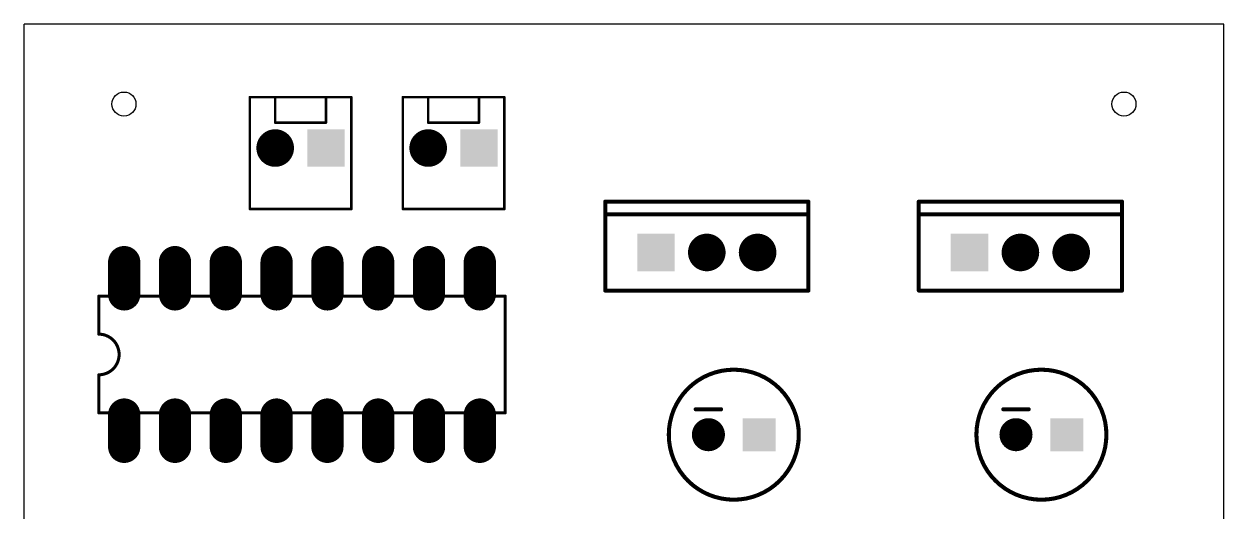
# Model space of a CAD drawing. Extents: x 0 to 61.3, y -0.5 to 69.
# Drawn here: x 0 to 60, y 44.6 to 69 of the extents above; entities that cross this region are included whole.
import ezdxf

# ---------------------------------------------------------------- set-up
doc = ezdxf.new("R2010")
doc.units = 0
for name, color, linetype in [('17', 82, 'CONTINUOUS'), ('20', 7, 'CONTINUOUS'), ('21', 253, 'CONTINUOUS')]:
    doc.layers.add(name, color=color, linetype=linetype)

# ---------------------------------------------------------------- blocks, each defined once
blk = doc.blocks.new('ROUNDP')
at = {"const_width": 0.5}
blk.add_lwpolyline([(0, -0.25, 1), (0, 0.25, 1), (0, -0.25)], format="xyb", dxfattribs=at)
blk = doc.blocks.new('SQUAREP')
blk.add_solid([(-0.5, -0.5), (0.5, -0.5), (-0.5, 0.5), (0.5, 0.5)])
blk = doc.blocks.new('LONGP100')
at = {"const_width": 1}
blk.add_lwpolyline([(-0.5, 0), (0.5, 0)], dxfattribs=at)
at = {"const_width": 0.5}
for points in [[(-0.5, 0.25, 1), (-0.5, -0.25)], [(0.5, -0.25, 1), (0.5, 0.25)]]:
    blk.add_lwpolyline(points, format="xyb", dxfattribs=at)

msp = doc.modelspace()

# ---------------------------------------------------------------- linework, layer by layer
at = {"layer": '20'}
for p, q in [((60, 69), (0, 69)), ((0, 69), (0, 0)), ((60, 0), (60, 69))]:
    msp.add_line(p, q, dxfattribs=at)
for centre in [(5, 65), (55, 65)]:
    msp.add_circle(centre, 0.6, dxfattribs=at)
at = {"layer": '21'}
for points, const_width in [([(11.29, 59.752), (11.29, 65.34)], 0.127), ([(11.29, 65.34), (12.56, 65.34)], 0.127), ([(12.56, 65.34), (15.1, 65.34)], 0.127), ([(12.56, 64.07), (12.56, 65.34)], 0.127), ([(15.1, 65.34), (16.37, 65.34)], 0.127), ([(15.1, 65.34), (15.1, 64.07)], 0.127), ([(16.37, 59.752), (16.37, 65.34)], 0.127), ([(18.94, 59.752), (18.94, 65.34)], 0.127), ([(18.94, 65.34), (20.21, 65.34)], 0.127), ([(20.21, 65.34), (22.75, 65.34)], 0.127), ([(20.21, 64.07), (20.21, 65.34)], 0.127), ([(22.75, 65.34), (24.02, 65.34)], 0.127), ([(22.75, 65.34), (22.75, 64.07)], 0.127), ([(24.02, 59.752), (24.02, 65.34)], 0.127), ([(15.1, 64.07), (12.56, 64.07)], 0.127), ([(22.75, 64.07), (20.21, 64.07)], 0.127), ([(29.06, 59.485), (29.06, 60.12)], 0.2032), ([(29.06, 60.12), (39.22, 60.12)], 0.2032), ([(39.22, 60.12), (39.22, 59.485)], 0.2032), ([(44.74, 59.485), (44.74, 60.12)], 0.2032), ([(44.74, 60.12), (54.9, 60.12)], 0.2032), ([(54.9, 60.12), (54.9, 59.485)], 0.2032), ([(11.29, 59.752), (16.37, 59.752)], 0.127), ([(18.94, 59.752), (24.02, 59.752)], 0.127), ([(29.06, 55.675), (29.06, 59.485)], 0.2032), ([(39.22, 59.485), (29.06, 59.485)], 0.2032), ([(39.22, 59.485), (39.22, 55.675)], 0.2032), ([(44.74, 55.675), (44.74, 59.485)], 0.2032), ([(54.9, 59.485), (44.74, 59.485)], 0.2032), ([(54.9, 59.485), (54.9, 55.675)], 0.2032), ([(24.06, 55.401), (3.74, 55.401)], 0.1524), ([(3.74, 55.401), (3.74, 53.496)], 0.1524), ([(24.06, 55.401), (24.06, 49.559)], 0.1524), ([(39.22, 55.675), (29.06, 55.675)], 0.2032), ([(54.9, 55.675), (44.74, 55.675)], 0.2032), ([(3.74, 49.559), (3.74, 51.464)], 0.1524), ([(34.855, 49.74), (33.585, 49.74)], 0.2032), ([(50.235, 49.74), (48.965, 49.74)], 0.2032), ([(3.74, 49.559), (24.06, 49.559)], 0.1524)]:
    msp.add_lwpolyline(points, dxfattribs=dict(at, const_width=const_width))
for points, const_width in [([(11.29, 65.3718, 1), (11.29, 65.3083)], 0.0635), ([(11.3218, 65.34, 1), (11.2583, 65.34)], 0.0635), ([(12.5918, 65.34, 1), (12.5282, 65.34)], 0.0635), ([(12.56, 65.3718, 1), (12.56, 65.3083)], 0.0635), ([(12.56, 65.3083, 1), (12.56, 65.3718)], 0.0635), ([(15.1, 65.3718, 1), (15.1, 65.3083)], 0.0635), ([(15.1318, 65.34, 1), (15.0683, 65.34)], 0.0635), ([(15.1, 65.3083, 1), (15.1, 65.3718)], 0.0635), ([(16.4017, 65.34, 1), (16.3383, 65.34)], 0.0635), ([(16.37, 65.3083, 1), (16.37, 65.3718)], 0.0635), ([(18.9718, 65.34, 1), (18.9083, 65.34)], 0.0635), ([(18.94, 65.3718, 1), (18.94, 65.3083)], 0.0635), ([(20.21, 65.3718, 1), (20.21, 65.3083)], 0.0635), ([(20.2417, 65.34, 1), (20.1783, 65.34)], 0.0635), ([(20.21, 65.3083, 1), (20.21, 65.3718)], 0.0635), ([(22.75, 65.3718, 1), (22.75, 65.3083)], 0.0635), ([(22.7817, 65.34, 1), (22.7183, 65.34)], 0.0635), ([(22.75, 65.3083, 1), (22.75, 65.3718)], 0.0635), ([(24.0517, 65.34, 1), (23.9883, 65.34)], 0.0635), ([(24.02, 65.3083, 1), (24.02, 65.3718)], 0.0635), ([(12.5282, 64.07, 1), (12.5918, 64.07)], 0.0635), ([(12.56, 64.1018, 1), (12.56, 64.0383)], 0.0635), ([(15.0683, 64.07, 1), (15.1318, 64.07)], 0.0635), ([(15.1, 64.0383, 1), (15.1, 64.1018)], 0.0635), ([(20.21, 64.1018, 1), (20.21, 64.0383)], 0.0635), ([(20.1783, 64.07, 1), (20.2417, 64.07)], 0.0635), ([(22.7183, 64.07, 1), (22.7817, 64.07)], 0.0635), ([(22.75, 64.0383, 1), (22.75, 64.1018)], 0.0635), ([(29.1108, 60.12, 1), (29.0092, 60.12)], 0.1016), ([(29.06, 60.1708, 1), (29.06, 60.0692)], 0.1016), ([(39.2708, 60.12, 1), (39.1692, 60.12)], 0.1016), ([(39.22, 60.0692, 1), (39.22, 60.1708)], 0.1016), ([(44.7908, 60.12, 1), (44.6892, 60.12)], 0.1016), ([(44.74, 60.1708, 1), (44.74, 60.0692)], 0.1016), ([(54.9508, 60.12, 1), (54.8492, 60.12)], 0.1016), ([(54.9, 60.0692, 1), (54.9, 60.1708)], 0.1016), ([(11.29, 59.7838, 1), (11.29, 59.7203)], 0.0635), ([(11.2583, 59.752, 1), (11.3218, 59.752)], 0.0635), ([(16.3383, 59.752, 1), (16.4017, 59.752)], 0.0635), ([(16.37, 59.7203, 1), (16.37, 59.7838)], 0.0635), ([(18.94, 59.7838, 1), (18.94, 59.7203)], 0.0635), ([(18.9083, 59.752, 1), (18.9718, 59.752)], 0.0635), ([(23.9883, 59.752, 1), (24.0517, 59.752)], 0.0635), ([(24.02, 59.7203, 1), (24.02, 59.7838)], 0.0635), ([(29.1108, 59.485, 1), (29.0092, 59.485)], 0.1016), ([(29.06, 59.5358, 1), (29.06, 59.4342)], 0.1016), ([(29.0092, 59.485, 1), (29.1108, 59.485)], 0.1016), ([(39.2708, 59.485, 1), (39.1692, 59.485)], 0.1016), ([(39.1692, 59.485, 1), (39.2708, 59.485)], 0.1016), ([(39.22, 59.4342, 1), (39.22, 59.5358)], 0.1016), ([(44.7908, 59.485, 1), (44.6892, 59.485)], 0.1016), ([(44.74, 59.5358, 1), (44.74, 59.4342)], 0.1016), ([(44.6892, 59.485, 1), (44.7908, 59.485)], 0.1016), ([(54.9508, 59.485, 1), (54.8492, 59.485)], 0.1016), ([(54.8492, 59.485, 1), (54.9508, 59.485)], 0.1016), ([(54.9, 59.4342, 1), (54.9, 59.5358)], 0.1016), ([(3.74, 55.4391, 1), (3.74, 55.3629)], 0.0762), ([(3.7781, 55.401, 1), (3.7019, 55.401)], 0.0762), ([(24.0981, 55.401, 1), (24.0219, 55.401)], 0.0762), ([(24.06, 55.3629, 1), (24.06, 55.4391)], 0.0762), ([(29.06, 55.7258, 1), (29.06, 55.6242)], 0.1016), ([(29.0092, 55.675, 1), (29.1108, 55.675)], 0.1016), ([(39.1692, 55.675, 1), (39.2708, 55.675)], 0.1016), ([(39.22, 55.6242, 1), (39.22, 55.7258)], 0.1016), ([(44.74, 55.7258, 1), (44.74, 55.6242)], 0.1016), ([(44.6892, 55.675, 1), (44.7908, 55.675)], 0.1016), ([(54.8492, 55.675, 1), (54.9508, 55.675)], 0.1016), ([(54.9, 55.6242, 1), (54.9, 55.7258)], 0.1016), ([(3.74, 51.464, 1), (3.74, 53.496)], 0.1524), ([(3.74, 53.5341, 1), (3.74, 53.4579)], 0.0762), ([(3.7019, 53.496, 1), (3.7781, 53.496)], 0.0762), ([(35.49, 45.22, 1), (35.49, 51.72, 1), (35.49, 45.22)], 0.2032), ([(50.87, 45.22, 1), (50.87, 51.72, 1), (50.87, 45.22)], 0.2032), ([(3.7781, 51.464, 1), (3.7019, 51.464)], 0.0762), ([(3.74, 51.5021, 1), (3.74, 51.4259)], 0.0762), ([(33.585, 49.7908, 1), (33.585, 49.6892)], 0.1016), ([(34.855, 49.6892, 1), (34.855, 49.7908)], 0.1016), ([(48.965, 49.7908, 1), (48.965, 49.6892)], 0.1016), ([(50.235, 49.6892, 1), (50.235, 49.7908)], 0.1016), ([(3.74, 49.5971, 1), (3.74, 49.5209)], 0.0762), ([(3.7019, 49.559, 1), (3.7781, 49.559)], 0.0762), ([(24.0219, 49.559, 1), (24.0981, 49.559)], 0.0762), ([(24.06, 49.5209, 1), (24.06, 49.5971)], 0.0762)]:
    msp.add_lwpolyline(points, format="xyb", dxfattribs=dict(at, const_width=const_width))

# ---------------------------------------------------------------- block references
at = {"layer": '17'}
for name, p, xscale, yscale, rotation in [('ROUNDP', (12.56, 62.8), 1.8796, 1.8796, 180), ('ROUNDP', (12.56, 62.8), 1.8796, 1.8796, 180), ('SQUAREP', (15.1, 62.8), 1.8796, 1.8796, 180), ('SQUAREP', (15.1, 62.8), 1.8796, 1.8796, 180), ('ROUNDP', (20.21, 62.8), 1.8796, 1.8796, 180), ('ROUNDP', (20.21, 62.8), 1.8796, 1.8796, 180), ('SQUAREP', (22.75, 62.8), 1.8796, 1.8796, 180), ('SQUAREP', (22.75, 62.8), 1.8796, 1.8796, 180), ('LONGP100', (5.01, 56.29), 1.6128, 1.6128, 90), ('LONGP100', (5.01, 56.29), 1.6128, 1.6128, 90), ('LONGP100', (7.55, 56.29), 1.6128, 1.6128, 90), ('LONGP100', (7.55, 56.29), 1.6128, 1.6128, 90), ('LONGP100', (10.09, 56.29), 1.6128, 1.6128, 90), ('LONGP100', (10.09, 56.29), 1.6128, 1.6128, 90), ('LONGP100', (12.63, 56.29), 1.6128, 1.6128, 90), ('LONGP100', (12.63, 56.29), 1.6128, 1.6128, 90), ('LONGP100', (15.17, 56.29), 1.6128, 1.6128, 90), ('LONGP100', (15.17, 56.29), 1.6128, 1.6128, 90), ('LONGP100', (17.71, 56.29), 1.6128, 1.6128, 90), ('LONGP100', (17.71, 56.29), 1.6128, 1.6128, 90), ('LONGP100', (20.25, 56.29), 1.6128, 1.6128, 90), ('LONGP100', (20.25, 56.29), 1.6128, 1.6128, 90), ('LONGP100', (22.79, 56.29), 1.6128, 1.6128, 90), ('LONGP100', (22.79, 56.29), 1.6128, 1.6128, 90), ('LONGP100', (5.01, 48.67), 1.6128, 1.6128, 90), ('LONGP100', (5.01, 48.67), 1.6128, 1.6128, 90), ('LONGP100', (7.55, 48.67), 1.6128, 1.6128, 90), ('LONGP100', (7.55, 48.67), 1.6128, 1.6128, 90), ('LONGP100', (10.09, 48.67), 1.6128, 1.6128, 90), ('LONGP100', (10.09, 48.67), 1.6128, 1.6128, 90), ('LONGP100', (12.63, 48.67), 1.6128, 1.6128, 90), ('LONGP100', (12.63, 48.67), 1.6128, 1.6128, 90), ('LONGP100', (15.17, 48.67), 1.6128, 1.6128, 90), ('LONGP100', (15.17, 48.67), 1.6128, 1.6128, 90), ('LONGP100', (17.71, 48.67), 1.6128, 1.6128, 90), ('LONGP100', (17.71, 48.67), 1.6128, 1.6128, 90), ('LONGP100', (20.25, 48.67), 1.6128, 1.6128, 90), ('LONGP100', (20.25, 48.67), 1.6128, 1.6128, 90), ('LONGP100', (22.79, 48.67), 1.6128, 1.6128, 90), ('LONGP100', (22.79, 48.67), 1.6128, 1.6128, 90)]:
    msp.add_blockref(name, p, dxfattribs=dict(at, xscale=xscale, yscale=yscale, rotation=rotation))
for name, p, xscale, yscale in [('SQUAREP', (31.6, 57.58), 1.8796, 1.8796), ('SQUAREP', (31.6, 57.58), 1.8796, 1.8796), ('ROUNDP', (34.14, 57.58), 1.8796, 1.8796), ('ROUNDP', (34.14, 57.58), 1.8796, 1.8796), ('ROUNDP', (36.68, 57.58), 1.8796, 1.8796), ('ROUNDP', (36.68, 57.58), 1.8796, 1.8796), ('SQUAREP', (47.28, 57.58), 1.8796, 1.8796), ('SQUAREP', (47.28, 57.58), 1.8796, 1.8796), ('ROUNDP', (49.82, 57.58), 1.8796, 1.8796), ('ROUNDP', (49.82, 57.58), 1.8796, 1.8796), ('ROUNDP', (52.36, 57.58), 1.8796, 1.8796), ('ROUNDP', (52.36, 57.58), 1.8796, 1.8796), ('ROUNDP', (34.22, 48.47), 1.651, 1.651), ('ROUNDP', (34.22, 48.47), 1.651, 1.651), ('SQUAREP', (36.76, 48.47), 1.651, 1.651), ('SQUAREP', (36.76, 48.47), 1.651, 1.651), ('ROUNDP', (49.6, 48.47), 1.651, 1.651), ('ROUNDP', (49.6, 48.47), 1.651, 1.651), ('SQUAREP', (52.14, 48.47), 1.651, 1.651), ('SQUAREP', (52.14, 48.47), 1.651, 1.651)]:
    msp.add_blockref(name, p, dxfattribs=dict(at, xscale=xscale, yscale=yscale))

doc.saveas('drawing.dxf')
